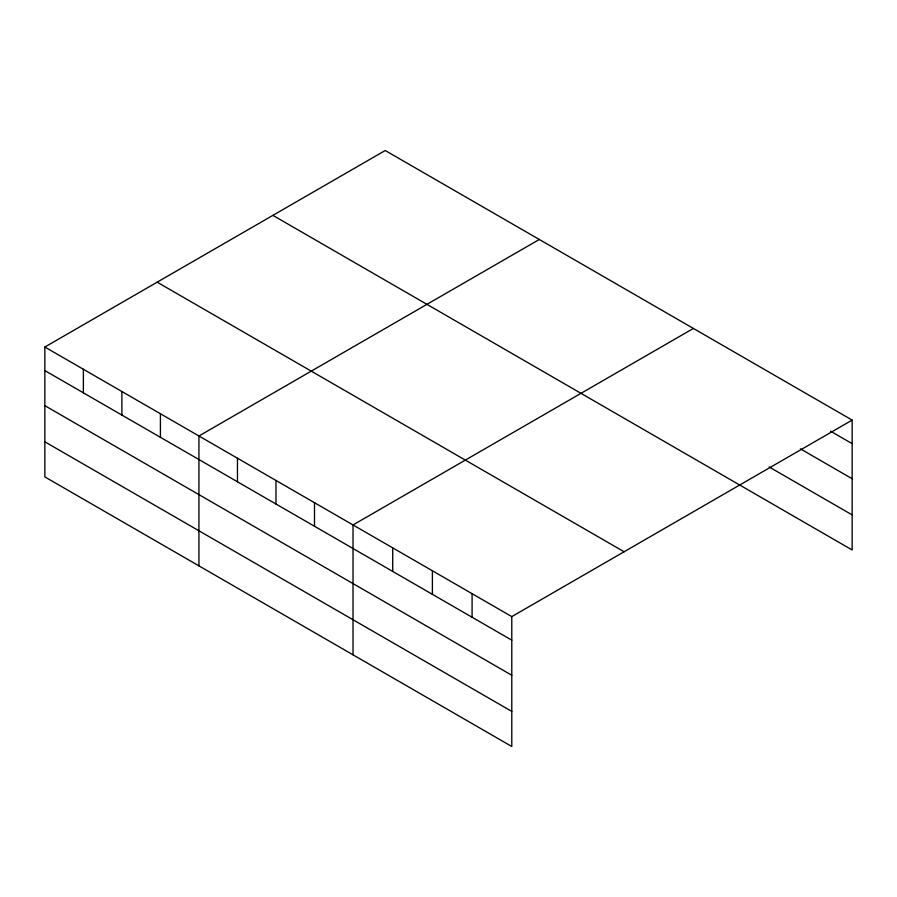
<?xml version="1.0" encoding="UTF-8"?>
<svg xmlns="http://www.w3.org/2000/svg" width="897" height="897" viewBox="0 0 897 897"><rect width="100%" height="100%" fill="white"/><g stroke="black" fill="none" stroke-linecap="round" stroke-linejoin="round"><path stroke-width="1.35" d="M511.783 675.25L511.783 616.609L44.85 347.027L44.85 476.901L511.783 746.483L511.783 675.25L44.85 405.668M272.901 215.37L852.15 549.973L852.15 420.099L385.217 150.517L44.85 347.027M539.31 239.477L198.932 435.987L198.932 565.861M693.392 328.448L353.026 524.947L353.026 654.821M511.783 616.609L852.15 420.099M830.499 431.154L852.15 443.656M800.438 448.881L852.15 478.74M769.166 466.978L852.15 514.889M157.177 282.185L624.099 551.756M44.85 370.584L511.783 640.166M44.85 441.817L511.783 711.399M472.091 593.691L472.091 617.248M432.399 570.784L432.399 594.341M392.718 547.865L392.718 571.423M314.499 502.712L314.499 526.27M275.984 480.467L275.984 504.024M237.458 458.232L237.458 481.79M160.417 413.752L160.417 437.31M121.891 391.507L121.891 415.064M83.376 369.272L83.376 392.83"/></g></svg>
